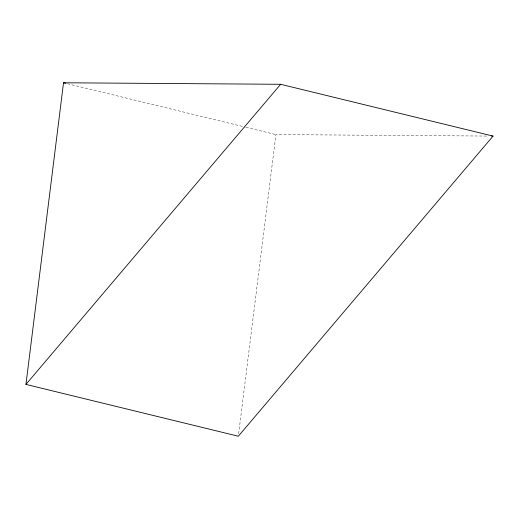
<?xml version="1.0" encoding="UTF-8"?>
<svg xmlns="http://www.w3.org/2000/svg" width="519" height="519" viewBox="0 0 519 519"><rect width="100%" height="100%" fill="white"/><g stroke="black" fill="none" stroke-linecap="round" stroke-linejoin="round"><path stroke-width="0.39" stroke-dasharray="2.6 1.95" d="M238.643 433.813L275.913 134.59L488.191 136.069M67.457 83.734L245.234 127.103M246.019 127.298L275.913 134.59"/><path stroke-width="0.78" d="M25.95 384.41L63.519 82.774L280.656 84.292L493.05 136.101L238.344 436.226L25.95 384.41L280.656 84.292M491.428 136.088L493.05 136.101M63.519 82.774L65.881 83.351"/></g></svg>
